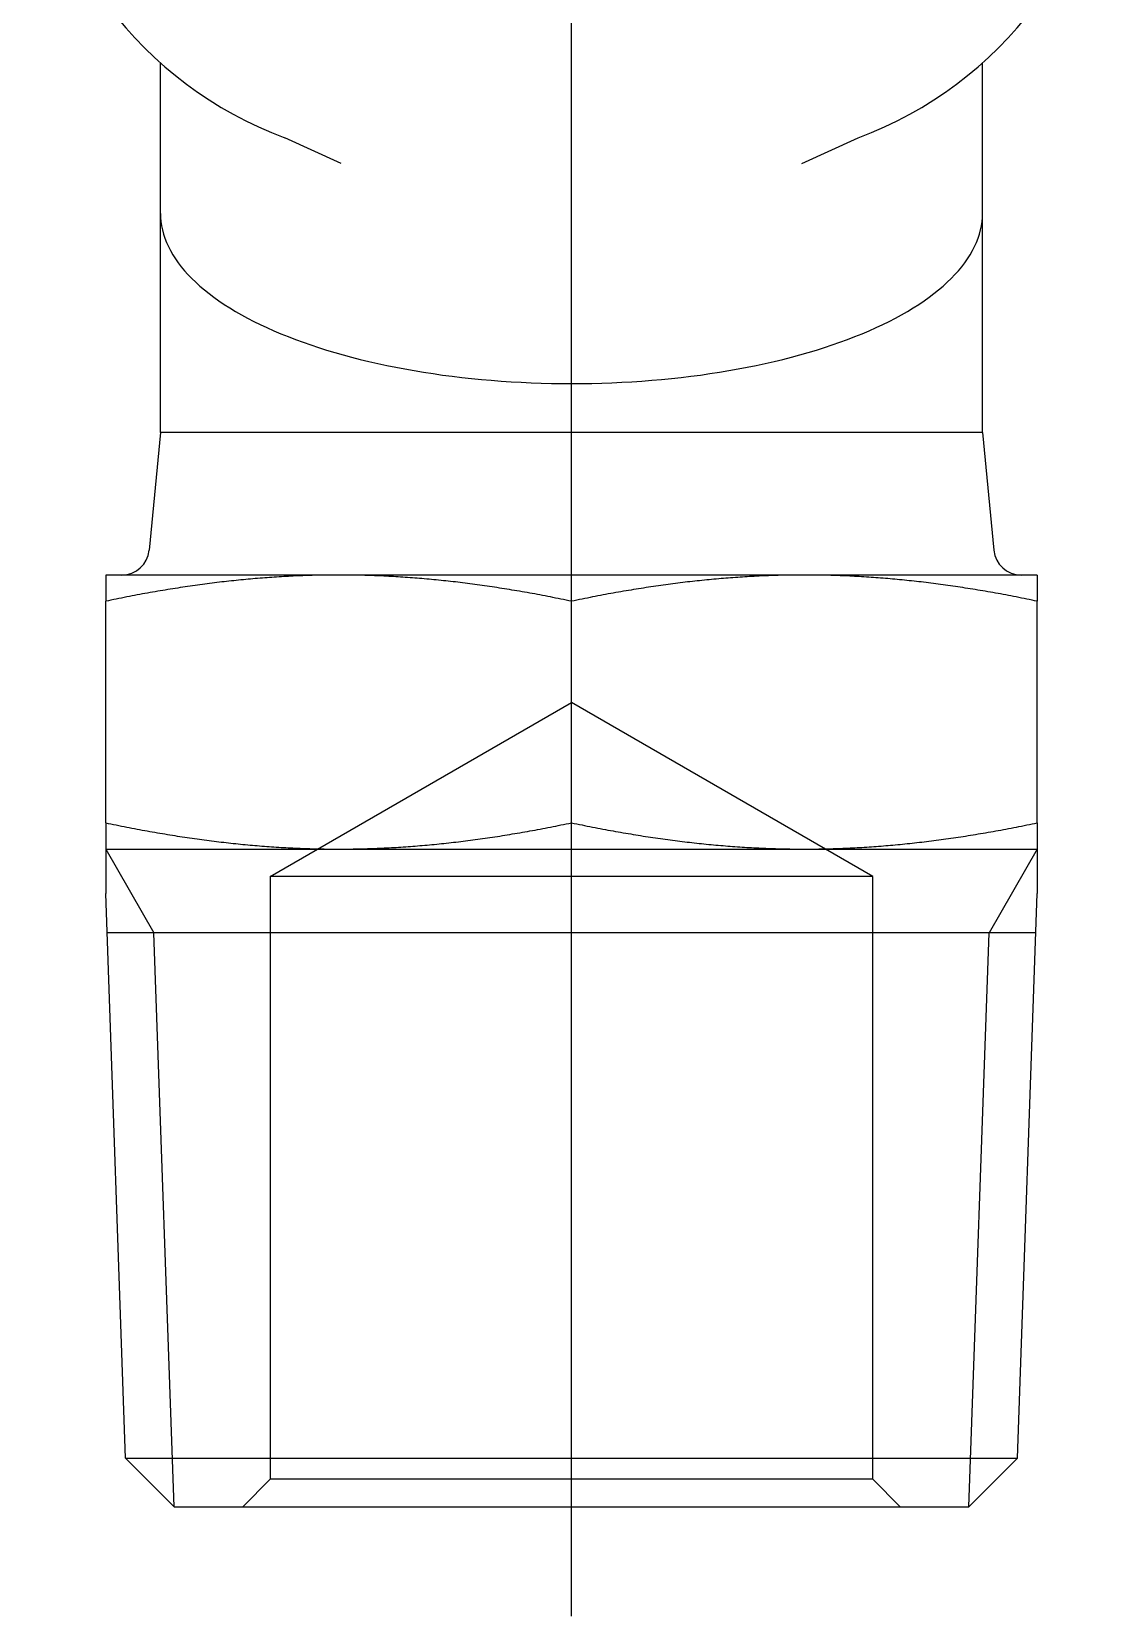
# Model space of a CAD drawing. Extents: x -9.8 to 79.6, y -19.1 to 54.9.
# Drawn here: x 56.55 to 76.25, y -2 to 26.91 of the extents above; entities that cross this region are included whole.
import ezdxf

# ---------------------------------------------------------------- set-up
doc = ezdxf.new("R2010")
doc.units = 0
doc.linetypes.add('CENTER', pattern=[50.8, 31.75, -6.35, 6.35, -6.35])
doc.linetypes.add('DASHED', pattern=[19.05, 12.7, -6.35])
doc.layers.get('0').update_dxf_attribs({"linetype": 'CONTINUOUS'})
doc.layers.add('CENTER', color=1, linetype='CENTER')

msp = doc.modelspace()

# ---------------------------------------------------------------- linework, layer by layer
at = {"color": 7, "linetype": 'CONTINUOUS'}
for p, q in [((58.899, 23.6), (58.899, 26.345)), ((73.899, 23.6), (73.899, 26.345)), ((62.194, 24.511), (61.171, 24.979)), ((70.604, 24.511), (71.627, 24.979)), ((58.899, 19.6), (58.899, 23.6)), ((73.899, 19.6), (73.899, 23.6)), ((58.899, 19.6), (58.692, 17.452)), ((73.899, 19.6), (58.899, 19.6)), ((73.899, 19.6), (74.105, 17.452)), ((62.149, 17), (57.899, 17)), ((57.899, 17), (57.899, 16.521)), ((70.649, 17), (62.149, 17)), ((74.899, 17), (70.649, 17)), ((74.899, 17), (74.899, 16.521)), ((57.899, 12.479), (57.899, 16.521)), ((66.399, 12.479), (66.399, 16.521)), ((74.899, 12.479), (74.899, 16.521)), ((57.899, 12.479), (57.899, 12)), ((74.899, 12.479), (74.899, 12)), ((57.899, 12), (62.149, 12)), ((57.899, 12), (57.899, 11.19)), ((62.149, 12), (70.649, 12)), ((70.649, 12), (74.899, 12)), ((74.899, 12), (74.899, 11.19)), ((58.259, 0.887), (57.899, 11.19)), ((74.539, 0.887), (74.899, 11.19)), ((74.874, 10.474), (57.924, 10.474)), ((58.259, 0.887), (74.539, 0.887)), ((58.259, 0.887), (59.146, 0)), ((74.539, 0.887), (73.652, 0)), ((59.146, 0), (73.652, 0))]:
    msp.add_line(p, q, dxfattribs=at)
at = {"color": 3, "linetype": 'DASHED'}
for p, q in [((60.899, 11.5), (66.399, 14.675)), ((71.899, 11.5), (66.399, 14.675)), ((71.899, 11.5), (60.899, 11.5)), ((60.899, 11.5), (60.899, 0.5)), ((71.899, 0.5), (71.899, 11.5)), ((60.899, 0.5), (60.399, 0)), ((71.899, 0.5), (60.899, 0.5)), ((72.399, 0), (71.899, 0.5))]:
    msp.add_line(p, q, dxfattribs=at)
at = {"color": 3, "linetype": 'CONTINUOUS'}
for p, q in [((57.899, 12), (58.78, 10.474)), ((74.899, 12), (74.018, 10.474)), ((59.146, 0), (58.78, 10.474)), ((73.652, 0), (74.018, 10.474))]:
    msp.add_line(p, q, dxfattribs=at)
at = {"color": 7, "linetype": 'CONTINUOUS'}
msp.add_polyline3d([(58.899, 23.6, 0), (58.901, 23.524, 0), (58.908, 23.448, 0), (58.919, 23.372, 0), (58.935, 23.296, 0), (58.955, 23.22, 0), (58.98, 23.144, 0), (59.009, 23.069, 0), (59.043, 22.994, 0), (59.081, 22.919, 0), (59.124, 22.845, 0), (59.171, 22.771, 0), (59.222, 22.698, 0), (59.278, 22.625, 0), (59.337, 22.553, 0), (59.401, 22.482, 0), (59.47, 22.411, 0), (59.542, 22.341, 0), (59.619, 22.272, 0), (59.7, 22.203, 0), (59.785, 22.136, 0), (59.873, 22.069, 0), (59.966, 22.003, 0), (60.062, 21.938, 0), (60.163, 21.874, 0), (60.267, 21.811, 0), (60.375, 21.749, 0), (60.486, 21.689, 0), (60.601, 21.629, 0), (60.72, 21.571, 0), (60.842, 21.514, 0), (60.967, 21.458, 0), (61.096, 21.403, 0), (61.227, 21.35, 0), (61.362, 21.298, 0), (61.5, 21.248, 0), (61.641, 21.199, 0), (61.785, 21.151, 0), (61.931, 21.105, 0), (62.08, 21.06, 0), (62.232, 21.017, 0), (62.386, 20.975, 0), (62.543, 20.935, 0), (62.702, 20.897, 0), (62.864, 20.86, 0), (63.027, 20.825, 0), (63.192, 20.792, 0), (63.36, 20.76, 0), (63.529, 20.73, 0), (63.7, 20.702, 0), (63.872, 20.675, 0), (64.046, 20.65, 0), (64.222, 20.627, 0), (64.399, 20.606, 0), (64.577, 20.587, 0), (64.756, 20.569, 0), (64.936, 20.553, 0), (65.117, 20.539, 0), (65.299, 20.527, 0), (65.481, 20.517, 0), (65.664, 20.508, 0), (65.847, 20.502, 0), (66.031, 20.497, 0), (66.215, 20.494, 0), (66.399, 20.493, 0), (66.583, 20.494, 0), (66.767, 20.497, 0), (66.951, 20.502, 0), (67.134, 20.508, 0), (67.317, 20.517, 0), (67.499, 20.527, 0), (67.681, 20.539, 0), (67.862, 20.553, 0), (68.042, 20.569, 0), (68.221, 20.587, 0), (68.399, 20.606, 0), (68.576, 20.627, 0), (68.752, 20.65, 0), (68.926, 20.675, 0), (69.098, 20.702, 0), (69.269, 20.73, 0), (69.438, 20.76, 0), (69.606, 20.792, 0), (69.771, 20.825, 0), (69.934, 20.86, 0), (70.096, 20.897, 0), (70.255, 20.935, 0), (70.411, 20.975, 0), (70.566, 21.017, 0), (70.718, 21.06, 0), (70.867, 21.105, 0), (71.013, 21.151, 0), (71.157, 21.199, 0), (71.298, 21.248, 0), (71.436, 21.298, 0), (71.57, 21.35, 0), (71.702, 21.403, 0), (71.831, 21.458, 0), (71.956, 21.514, 0), (72.078, 21.571, 0), (72.197, 21.629, 0), (72.311, 21.689, 0), (72.423, 21.749, 0), (72.531, 21.811, 0), (72.635, 21.874, 0), (72.735, 21.938, 0), (72.832, 22.003, 0), (72.925, 22.069, 0), (73.013, 22.136, 0), (73.098, 22.203, 0), (73.179, 22.272, 0), (73.255, 22.341, 0), (73.328, 22.411, 0), (73.396, 22.482, 0), (73.46, 22.553, 0), (73.52, 22.625, 0), (73.576, 22.698, 0), (73.627, 22.771, 0), (73.674, 22.845, 0), (73.717, 22.919, 0), (73.755, 22.994, 0), (73.788, 23.069, 0), (73.818, 23.144, 0), (73.843, 23.22, 0), (73.863, 23.296, 0), (73.879, 23.372, 0), (73.89, 23.448, 0), (73.897, 23.524, 0), (73.899, 23.6, 0)], dxfattribs=at)
at = {"color": 7}
for points in [[(62.149, 17, 0), (62.105, 17, 0), (62.061, 17, 0), (62.017, 17, 0), (61.974, 16.999, 0), (61.93, 16.999, 0), (61.886, 16.998, 0), (61.843, 16.997, 0), (61.799, 16.997, 0), (61.756, 16.996, 0), (61.712, 16.995, 0), (61.669, 16.993, 0), (61.625, 16.992, 0), (61.582, 16.991, 0), (61.538, 16.989, 0), (61.495, 16.988, 0), (61.452, 16.986, 0), (61.408, 16.984, 0), (61.365, 16.983, 0), (61.322, 16.98, 0), (61.279, 16.978, 0), (61.235, 16.976, 0), (61.192, 16.974, 0), (61.148, 16.972, 0), (61.105, 16.969, 0), (61.062, 16.966, 0), (61.019, 16.964, 0), (60.975, 16.961, 0), (60.932, 16.958, 0), (60.889, 16.955, 0), (60.845, 16.952, 0), (60.802, 16.949, 0), (60.759, 16.945, 0), (60.715, 16.942, 0), (60.672, 16.938, 0), (60.628, 16.935, 0), (60.585, 16.931, 0), (60.541, 16.927, 0), (60.498, 16.923, 0), (60.454, 16.919, 0), (60.411, 16.915, 0), (60.367, 16.911, 0), (60.324, 16.906, 0), (60.28, 16.902, 0), (60.236, 16.897, 0), (60.192, 16.893, 0), (60.148, 16.888, 0), (60.105, 16.883, 0), (60.061, 16.878, 0), (60.017, 16.873, 0), (59.973, 16.868, 0), (59.928, 16.862, 0), (59.884, 16.857, 0), (59.84, 16.851, 0), (59.796, 16.846, 0), (59.752, 16.84, 0), (59.707, 16.834, 0), (59.663, 16.828, 0), (59.618, 16.822, 0), (59.574, 16.816, 0), (59.529, 16.81, 0), (59.484, 16.803, 0), (59.439, 16.797, 0), (59.394, 16.791, 0), (59.349, 16.784, 0), (59.304, 16.777, 0), (59.259, 16.77, 0), (59.214, 16.763, 0), (59.168, 16.756, 0), (59.123, 16.749, 0), (59.077, 16.741, 0), (59.031, 16.734, 0), (58.986, 16.726, 0), (58.94, 16.719, 0), (58.894, 16.711, 0), (58.848, 16.703, 0), (58.801, 16.695, 0), (58.755, 16.687, 0), (58.709, 16.679, 0), (58.662, 16.671, 0), (58.615, 16.662, 0), (58.569, 16.654, 0), (58.522, 16.645, 0), (58.475, 16.636, 0), (58.427, 16.627, 0), (58.38, 16.618, 0), (58.333, 16.609, 0), (58.285, 16.6, 0), (58.237, 16.59, 0), (58.189, 16.581, 0), (58.141, 16.571, 0), (58.093, 16.561, 0), (58.045, 16.552, 0), (57.996, 16.542, 0), (57.948, 16.532, 0), (57.899, 16.521, 0)], [(66.399, 16.521, 0), (66.35, 16.532, 0), (66.302, 16.542, 0), (66.253, 16.552, 0), (66.205, 16.561, 0), (66.157, 16.571, 0), (66.109, 16.581, 0), (66.061, 16.59, 0), (66.013, 16.6, 0), (65.965, 16.609, 0), (65.918, 16.618, 0), (65.871, 16.627, 0), (65.823, 16.636, 0), (65.776, 16.645, 0), (65.729, 16.654, 0), (65.683, 16.662, 0), (65.636, 16.671, 0), (65.589, 16.679, 0), (65.543, 16.687, 0), (65.496, 16.695, 0), (65.45, 16.703, 0), (65.404, 16.711, 0), (65.358, 16.719, 0), (65.312, 16.726, 0), (65.266, 16.734, 0), (65.221, 16.741, 0), (65.175, 16.749, 0), (65.13, 16.756, 0), (65.084, 16.763, 0), (65.039, 16.77, 0), (64.994, 16.777, 0), (64.949, 16.784, 0), (64.904, 16.791, 0), (64.859, 16.797, 0), (64.814, 16.803, 0), (64.769, 16.81, 0), (64.724, 16.816, 0), (64.68, 16.822, 0), (64.635, 16.828, 0), (64.591, 16.834, 0), (64.546, 16.84, 0), (64.502, 16.846, 0), (64.458, 16.851, 0), (64.413, 16.857, 0), (64.369, 16.862, 0), (64.325, 16.868, 0), (64.281, 16.873, 0), (64.237, 16.878, 0), (64.193, 16.883, 0), (64.149, 16.888, 0), (64.106, 16.893, 0), (64.062, 16.897, 0), (64.018, 16.902, 0), (63.974, 16.906, 0), (63.931, 16.911, 0), (63.887, 16.915, 0), (63.843, 16.919, 0), (63.8, 16.923, 0), (63.757, 16.927, 0), (63.713, 16.931, 0), (63.669, 16.935, 0), (63.626, 16.938, 0), (63.583, 16.942, 0), (63.539, 16.945, 0), (63.496, 16.949, 0), (63.453, 16.952, 0), (63.409, 16.955, 0), (63.366, 16.958, 0), (63.323, 16.961, 0), (63.279, 16.964, 0), (63.236, 16.966, 0), (63.193, 16.969, 0), (63.149, 16.972, 0), (63.106, 16.974, 0), (63.063, 16.976, 0), (63.019, 16.978, 0), (62.976, 16.98, 0), (62.933, 16.983, 0), (62.889, 16.984, 0), (62.846, 16.986, 0), (62.803, 16.988, 0), (62.759, 16.989, 0), (62.716, 16.991, 0), (62.673, 16.992, 0), (62.629, 16.993, 0), (62.586, 16.995, 0), (62.542, 16.996, 0), (62.499, 16.997, 0), (62.455, 16.997, 0), (62.411, 16.998, 0), (62.368, 16.999, 0), (62.324, 16.999, 0), (62.28, 17, 0), (62.237, 17, 0), (62.193, 17, 0), (62.149, 17, 0)], [(70.649, 17, 0), (70.605, 17, 0), (70.561, 17, 0), (70.517, 17, 0), (70.474, 16.999, 0), (70.43, 16.999, 0), (70.386, 16.998, 0), (70.343, 16.997, 0), (70.299, 16.997, 0), (70.256, 16.996, 0), (70.212, 16.995, 0), (70.169, 16.993, 0), (70.125, 16.992, 0), (70.082, 16.991, 0), (70.038, 16.989, 0), (69.995, 16.988, 0), (69.952, 16.986, 0), (69.908, 16.984, 0), (69.865, 16.983, 0), (69.822, 16.98, 0), (69.778, 16.978, 0), (69.735, 16.976, 0), (69.692, 16.974, 0), (69.648, 16.972, 0), (69.605, 16.969, 0), (69.562, 16.966, 0), (69.519, 16.964, 0), (69.475, 16.961, 0), (69.432, 16.958, 0), (69.389, 16.955, 0), (69.345, 16.952, 0), (69.302, 16.949, 0), (69.259, 16.945, 0), (69.215, 16.942, 0), (69.172, 16.938, 0), (69.128, 16.935, 0), (69.085, 16.931, 0), (69.041, 16.927, 0), (68.998, 16.923, 0), (68.954, 16.919, 0), (68.911, 16.915, 0), (68.867, 16.911, 0), (68.823, 16.906, 0), (68.78, 16.902, 0), (68.736, 16.897, 0), (68.692, 16.893, 0), (68.648, 16.888, 0), (68.605, 16.883, 0), (68.561, 16.878, 0), (68.517, 16.873, 0), (68.473, 16.868, 0), (68.428, 16.862, 0), (68.384, 16.857, 0), (68.34, 16.851, 0), (68.296, 16.846, 0), (68.251, 16.84, 0), (68.207, 16.834, 0), (68.163, 16.828, 0), (68.118, 16.822, 0), (68.073, 16.816, 0), (68.029, 16.81, 0), (67.984, 16.803, 0), (67.939, 16.797, 0), (67.894, 16.791, 0), (67.849, 16.784, 0), (67.804, 16.777, 0), (67.759, 16.77, 0), (67.713, 16.763, 0), (67.668, 16.756, 0), (67.623, 16.749, 0), (67.577, 16.741, 0), (67.531, 16.734, 0), (67.486, 16.726, 0), (67.44, 16.719, 0), (67.394, 16.711, 0), (67.348, 16.703, 0), (67.301, 16.695, 0), (67.255, 16.687, 0), (67.209, 16.679, 0), (67.162, 16.671, 0), (67.115, 16.662, 0), (67.069, 16.654, 0), (67.022, 16.645, 0), (66.975, 16.636, 0), (66.927, 16.627, 0), (66.88, 16.618, 0), (66.833, 16.609, 0), (66.785, 16.6, 0), (66.737, 16.59, 0), (66.689, 16.581, 0), (66.641, 16.571, 0), (66.593, 16.561, 0), (66.545, 16.552, 0), (66.496, 16.542, 0), (66.448, 16.532, 0), (66.399, 16.521, 0)], [(74.899, 16.521, 0), (74.85, 16.532, 0), (74.802, 16.542, 0), (74.753, 16.552, 0), (74.705, 16.561, 0), (74.657, 16.571, 0), (74.609, 16.581, 0), (74.561, 16.59, 0), (74.513, 16.6, 0), (74.465, 16.609, 0), (74.418, 16.618, 0), (74.371, 16.627, 0), (74.323, 16.636, 0), (74.276, 16.645, 0), (74.229, 16.654, 0), (74.183, 16.662, 0), (74.136, 16.671, 0), (74.089, 16.679, 0), (74.043, 16.687, 0), (73.996, 16.695, 0), (73.95, 16.703, 0), (73.904, 16.711, 0), (73.858, 16.719, 0), (73.812, 16.726, 0), (73.766, 16.734, 0), (73.721, 16.741, 0), (73.675, 16.749, 0), (73.63, 16.756, 0), (73.584, 16.763, 0), (73.539, 16.77, 0), (73.494, 16.777, 0), (73.449, 16.784, 0), (73.404, 16.791, 0), (73.359, 16.797, 0), (73.314, 16.803, 0), (73.269, 16.81, 0), (73.224, 16.816, 0), (73.18, 16.822, 0), (73.135, 16.828, 0), (73.091, 16.834, 0), (73.046, 16.84, 0), (73.002, 16.846, 0), (72.958, 16.851, 0), (72.913, 16.857, 0), (72.869, 16.862, 0), (72.825, 16.868, 0), (72.781, 16.873, 0), (72.737, 16.878, 0), (72.693, 16.883, 0), (72.649, 16.888, 0), (72.606, 16.893, 0), (72.562, 16.897, 0), (72.518, 16.902, 0), (72.474, 16.906, 0), (72.431, 16.911, 0), (72.387, 16.915, 0), (72.344, 16.919, 0), (72.3, 16.923, 0), (72.257, 16.927, 0), (72.213, 16.931, 0), (72.169, 16.935, 0), (72.126, 16.938, 0), (72.083, 16.942, 0), (72.039, 16.945, 0), (71.996, 16.949, 0), (71.953, 16.952, 0), (71.909, 16.955, 0), (71.866, 16.958, 0), (71.823, 16.961, 0), (71.779, 16.964, 0), (71.736, 16.966, 0), (71.693, 16.969, 0), (71.649, 16.972, 0), (71.606, 16.974, 0), (71.563, 16.976, 0), (71.519, 16.978, 0), (71.476, 16.98, 0), (71.433, 16.983, 0), (71.389, 16.984, 0), (71.346, 16.986, 0), (71.303, 16.988, 0), (71.259, 16.989, 0), (71.216, 16.991, 0), (71.173, 16.992, 0), (71.129, 16.993, 0), (71.086, 16.995, 0), (71.042, 16.996, 0), (70.999, 16.997, 0), (70.955, 16.997, 0), (70.912, 16.998, 0), (70.868, 16.999, 0), (70.824, 16.999, 0), (70.78, 17, 0), (70.737, 17, 0), (70.693, 17, 0), (70.649, 17, 0)], [(57.899, 12.479, 0), (57.947, 12.469, 0), (57.996, 12.459, 0), (58.044, 12.449, 0), (58.092, 12.439, 0), (58.139, 12.429, 0), (58.187, 12.42, 0), (58.235, 12.41, 0), (58.282, 12.401, 0), (58.33, 12.392, 0), (58.377, 12.383, 0), (58.424, 12.374, 0), (58.471, 12.365, 0), (58.517, 12.356, 0), (58.564, 12.347, 0), (58.611, 12.339, 0), (58.657, 12.33, 0), (58.703, 12.322, 0), (58.75, 12.314, 0), (58.796, 12.306, 0), (58.842, 12.298, 0), (58.888, 12.29, 0), (58.934, 12.282, 0), (58.979, 12.275, 0), (59.025, 12.267, 0), (59.07, 12.26, 0), (59.116, 12.252, 0), (59.161, 12.245, 0), (59.206, 12.238, 0), (59.252, 12.231, 0), (59.297, 12.224, 0), (59.342, 12.217, 0), (59.386, 12.211, 0), (59.431, 12.204, 0), (59.476, 12.198, 0), (59.521, 12.191, 0), (59.566, 12.185, 0), (59.61, 12.179, 0), (59.654, 12.173, 0), (59.699, 12.167, 0), (59.743, 12.161, 0), (59.788, 12.155, 0), (59.832, 12.15, 0), (59.876, 12.144, 0), (59.92, 12.139, 0), (59.964, 12.133, 0), (60.008, 12.128, 0), (60.052, 12.123, 0), (60.096, 12.118, 0), (60.14, 12.113, 0), (60.184, 12.108, 0), (60.228, 12.104, 0), (60.272, 12.099, 0), (60.315, 12.095, 0), (60.359, 12.09, 0), (60.403, 12.086, 0), (60.446, 12.082, 0), (60.49, 12.078, 0), (60.533, 12.074, 0), (60.577, 12.07, 0), (60.621, 12.066, 0), (60.664, 12.062, 0), (60.708, 12.059, 0), (60.751, 12.055, 0), (60.795, 12.052, 0), (60.838, 12.049, 0), (60.882, 12.046, 0), (60.925, 12.043, 0), (60.969, 12.04, 0), (61.012, 12.037, 0), (61.056, 12.034, 0), (61.099, 12.031, 0), (61.142, 12.029, 0), (61.186, 12.026, 0), (61.229, 12.024, 0), (61.273, 12.022, 0), (61.316, 12.02, 0), (61.36, 12.018, 0), (61.404, 12.016, 0), (61.447, 12.014, 0), (61.491, 12.012, 0), (61.534, 12.011, 0), (61.578, 12.009, 0), (61.622, 12.008, 0), (61.665, 12.007, 0), (61.709, 12.005, 0), (61.753, 12.005, 0), (61.797, 12.004, 0), (61.841, 12.003, 0), (61.885, 12.002, 0), (61.928, 12.001, 0), (61.972, 12.001, 0), (62.017, 12.001, 0), (62.061, 12, 0), (62.105, 12, 0), (62.149, 12, 0)], [(62.149, 12, 0), (62.193, 12, 0), (62.237, 12, 0), (62.281, 12.001, 0), (62.325, 12.001, 0), (62.37, 12.001, 0), (62.413, 12.002, 0), (62.457, 12.003, 0), (62.501, 12.004, 0), (62.545, 12.005, 0), (62.589, 12.005, 0), (62.633, 12.007, 0), (62.676, 12.008, 0), (62.72, 12.009, 0), (62.764, 12.011, 0), (62.807, 12.012, 0), (62.851, 12.014, 0), (62.894, 12.016, 0), (62.938, 12.018, 0), (62.981, 12.02, 0), (63.025, 12.022, 0), (63.069, 12.024, 0), (63.112, 12.026, 0), (63.155, 12.029, 0), (63.199, 12.031, 0), (63.242, 12.034, 0), (63.286, 12.037, 0), (63.329, 12.04, 0), (63.373, 12.043, 0), (63.416, 12.046, 0), (63.46, 12.049, 0), (63.503, 12.052, 0), (63.547, 12.055, 0), (63.59, 12.059, 0), (63.634, 12.062, 0), (63.677, 12.066, 0), (63.721, 12.07, 0), (63.764, 12.074, 0), (63.808, 12.078, 0), (63.852, 12.082, 0), (63.895, 12.086, 0), (63.939, 12.09, 0), (63.983, 12.095, 0), (64.026, 12.099, 0), (64.07, 12.104, 0), (64.114, 12.108, 0), (64.158, 12.113, 0), (64.202, 12.118, 0), (64.246, 12.123, 0), (64.29, 12.128, 0), (64.334, 12.133, 0), (64.378, 12.139, 0), (64.422, 12.144, 0), (64.466, 12.15, 0), (64.51, 12.155, 0), (64.555, 12.161, 0), (64.599, 12.167, 0), (64.643, 12.173, 0), (64.688, 12.179, 0), (64.732, 12.185, 0), (64.777, 12.191, 0), (64.822, 12.198, 0), (64.867, 12.204, 0), (64.911, 12.211, 0), (64.956, 12.217, 0), (65.001, 12.224, 0), (65.046, 12.231, 0), (65.091, 12.238, 0), (65.137, 12.245, 0), (65.182, 12.252, 0), (65.228, 12.26, 0), (65.273, 12.267, 0), (65.319, 12.275, 0), (65.364, 12.282, 0), (65.41, 12.29, 0), (65.456, 12.298, 0), (65.502, 12.306, 0), (65.548, 12.314, 0), (65.594, 12.322, 0), (65.641, 12.33, 0), (65.687, 12.339, 0), (65.734, 12.347, 0), (65.781, 12.356, 0), (65.827, 12.365, 0), (65.874, 12.374, 0), (65.921, 12.383, 0), (65.968, 12.392, 0), (66.016, 12.401, 0), (66.063, 12.41, 0), (66.111, 12.42, 0), (66.158, 12.429, 0), (66.206, 12.439, 0), (66.254, 12.449, 0), (66.302, 12.459, 0), (66.35, 12.469, 0), (66.399, 12.479, 0)], [(66.399, 12.479, 0), (66.447, 12.469, 0), (66.496, 12.459, 0), (66.544, 12.449, 0), (66.592, 12.439, 0), (66.639, 12.429, 0), (66.687, 12.42, 0), (66.735, 12.41, 0), (66.782, 12.401, 0), (66.829, 12.392, 0), (66.877, 12.383, 0), (66.924, 12.374, 0), (66.971, 12.365, 0), (67.017, 12.356, 0), (67.064, 12.347, 0), (67.111, 12.339, 0), (67.157, 12.33, 0), (67.203, 12.322, 0), (67.25, 12.314, 0), (67.296, 12.306, 0), (67.342, 12.298, 0), (67.388, 12.29, 0), (67.433, 12.282, 0), (67.479, 12.275, 0), (67.525, 12.267, 0), (67.57, 12.26, 0), (67.616, 12.252, 0), (67.661, 12.245, 0), (67.706, 12.238, 0), (67.751, 12.231, 0), (67.797, 12.224, 0), (67.842, 12.217, 0), (67.886, 12.211, 0), (67.931, 12.204, 0), (67.976, 12.198, 0), (68.021, 12.191, 0), (68.066, 12.185, 0), (68.11, 12.179, 0), (68.154, 12.173, 0), (68.199, 12.167, 0), (68.243, 12.161, 0), (68.288, 12.155, 0), (68.332, 12.15, 0), (68.376, 12.144, 0), (68.42, 12.139, 0), (68.464, 12.133, 0), (68.508, 12.128, 0), (68.552, 12.123, 0), (68.596, 12.118, 0), (68.64, 12.113, 0), (68.684, 12.108, 0), (68.728, 12.104, 0), (68.772, 12.099, 0), (68.815, 12.095, 0), (68.859, 12.09, 0), (68.903, 12.086, 0), (68.946, 12.082, 0), (68.99, 12.078, 0), (69.034, 12.074, 0), (69.077, 12.07, 0), (69.121, 12.066, 0), (69.164, 12.062, 0), (69.208, 12.059, 0), (69.251, 12.055, 0), (69.295, 12.052, 0), (69.338, 12.049, 0), (69.382, 12.046, 0), (69.425, 12.043, 0), (69.469, 12.04, 0), (69.512, 12.037, 0), (69.555, 12.034, 0), (69.599, 12.031, 0), (69.642, 12.029, 0), (69.686, 12.026, 0), (69.729, 12.024, 0), (69.773, 12.022, 0), (69.817, 12.02, 0), (69.86, 12.018, 0), (69.903, 12.016, 0), (69.947, 12.014, 0), (69.991, 12.012, 0), (70.034, 12.011, 0), (70.078, 12.009, 0), (70.122, 12.008, 0), (70.165, 12.007, 0), (70.209, 12.005, 0), (70.253, 12.005, 0), (70.297, 12.004, 0), (70.341, 12.003, 0), (70.385, 12.002, 0), (70.428, 12.001, 0), (70.472, 12.001, 0), (70.516, 12.001, 0), (70.561, 12, 0), (70.605, 12, 0), (70.649, 12, 0)], [(70.649, 12, 0), (70.693, 12, 0), (70.737, 12, 0), (70.781, 12.001, 0), (70.826, 12.001, 0), (70.87, 12.001, 0), (70.913, 12.002, 0), (70.957, 12.003, 0), (71.001, 12.004, 0), (71.045, 12.005, 0), (71.089, 12.005, 0), (71.132, 12.007, 0), (71.176, 12.008, 0), (71.22, 12.009, 0), (71.264, 12.011, 0), (71.307, 12.012, 0), (71.351, 12.014, 0), (71.394, 12.016, 0), (71.438, 12.018, 0), (71.481, 12.02, 0), (71.525, 12.022, 0), (71.569, 12.024, 0), (71.612, 12.026, 0), (71.655, 12.029, 0), (71.699, 12.031, 0), (71.742, 12.034, 0), (71.786, 12.037, 0), (71.829, 12.04, 0), (71.873, 12.043, 0), (71.916, 12.046, 0), (71.96, 12.049, 0), (72.003, 12.052, 0), (72.047, 12.055, 0), (72.09, 12.059, 0), (72.134, 12.062, 0), (72.177, 12.066, 0), (72.221, 12.07, 0), (72.264, 12.074, 0), (72.308, 12.078, 0), (72.352, 12.082, 0), (72.395, 12.086, 0), (72.439, 12.09, 0), (72.483, 12.095, 0), (72.526, 12.099, 0), (72.57, 12.104, 0), (72.614, 12.108, 0), (72.658, 12.113, 0), (72.702, 12.118, 0), (72.746, 12.123, 0), (72.79, 12.128, 0), (72.834, 12.133, 0), (72.878, 12.139, 0), (72.922, 12.144, 0), (72.966, 12.15, 0), (73.01, 12.155, 0), (73.055, 12.161, 0), (73.099, 12.167, 0), (73.143, 12.173, 0), (73.188, 12.179, 0), (73.232, 12.185, 0), (73.277, 12.191, 0), (73.322, 12.198, 0), (73.367, 12.204, 0), (73.411, 12.211, 0), (73.456, 12.217, 0), (73.501, 12.224, 0), (73.546, 12.231, 0), (73.591, 12.238, 0), (73.637, 12.245, 0), (73.682, 12.252, 0), (73.728, 12.26, 0), (73.773, 12.267, 0), (73.819, 12.275, 0), (73.864, 12.282, 0), (73.91, 12.29, 0), (73.956, 12.298, 0), (74.002, 12.306, 0), (74.048, 12.314, 0), (74.094, 12.322, 0), (74.141, 12.33, 0), (74.187, 12.339, 0), (74.234, 12.347, 0), (74.281, 12.356, 0), (74.327, 12.365, 0), (74.374, 12.374, 0), (74.421, 12.383, 0), (74.468, 12.392, 0), (74.516, 12.401, 0), (74.563, 12.41, 0), (74.611, 12.42, 0), (74.658, 12.429, 0), (74.706, 12.439, 0), (74.754, 12.449, 0), (74.802, 12.459, 0), (74.85, 12.469, 0), (74.899, 12.479, 0)]]:
    msp.add_polyline3d(points, dxfattribs=at)
at = {"color": 7, "linetype": 'CONTINUOUS'}
for centre, radius, start, end in [((63.626, 31.636), 7.095, 184.0001, 249.7504), ((69.172, 31.636), 7.095, 290.2496, 355.9999), ((58.195, 17.5), 0.5, 270, 354.5077), ((74.603, 17.5), 0.5, 185.4923, 270)]:
    msp.add_arc(centre, radius, start, end, dxfattribs=at)
at = {"layer": 'CENTER', "color": 1, "linetype": 'CENTER'}
msp.add_line((66.399, -2), (66.399, 54.91), dxfattribs=at)

doc.saveas('drawing.dxf')
